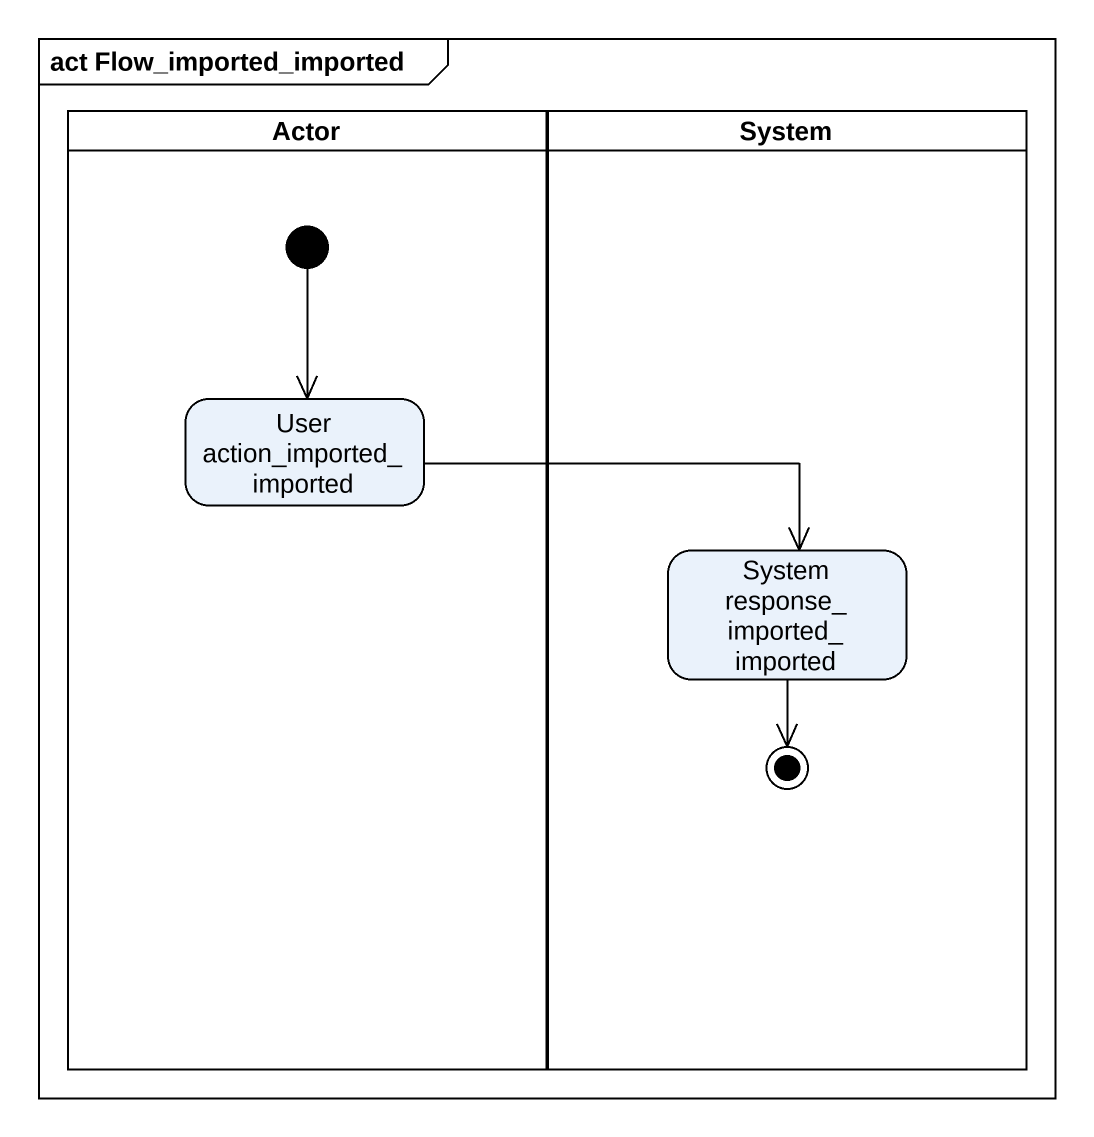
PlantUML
@startuml
mainframe act Flow_imported_imported
hide empty description
state "Actor" as Actor_ <<partition>> {
  state "User action_imported_imported" as User_action_imported
  [*] --> User_action_imported
}
state System <<partition>> {
  state "System response_imported_imported" as System_response_imported
  System_response_imported --> [*]
}
User_action_imported -right-> System_response_imported
@enduml
